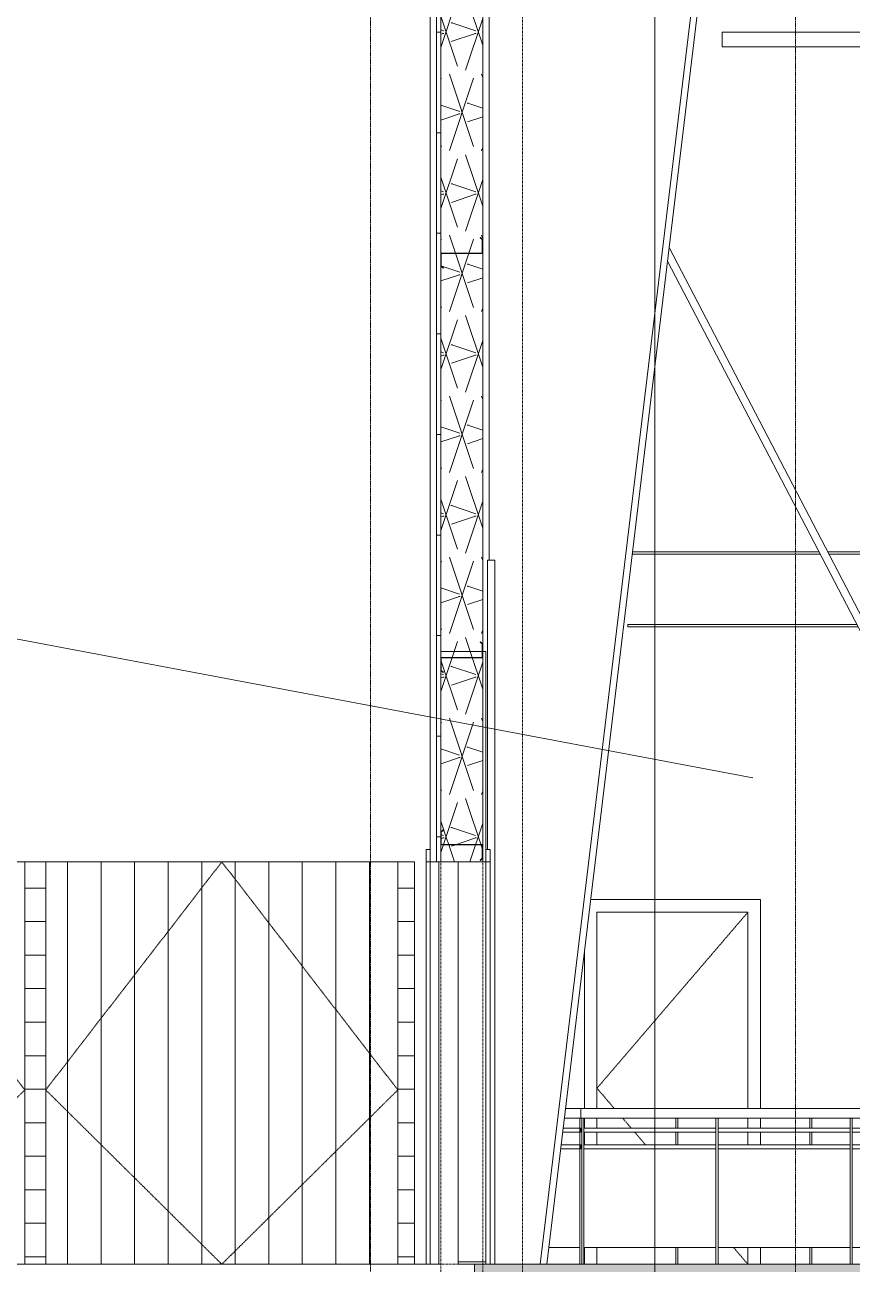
# Model space of a CAD drawing. Header units: inches. Extents: x 21386 to 98862, y -290 to 853.
# Drawn here: x 31740.9 to 31938.3, y 0 to 295.8 of the extents above; entities that cross this region are included whole.
import ezdxf

# ---------------------------------------------------------------- set-up
doc = ezdxf.new("R2010")
doc.units = ezdxf.units.IN
doc.header["$MEASUREMENT"] = 0
for name, pattern in [('Dash 1_16_', [0.125, 0.0625, -0.0625]), ('Dash Dot 3_16_', [0.3125, 0.1875, -0.0625, 0, -0.0625]), ('Grid Line 1_2_', [0.875, 0.5, -0.125, 0.125, -0.125])]:
    doc.linetypes.add(name, pattern=pattern)
for name, color, linetype, lineweight in [('A-ANNO-IDEN', 131, 'Continuous', 9), ('A-ANNO-SYMB', 150, 'Continuous', 9), ('A-DOOR', 31, 'Continuous', 13), ('A-DOOR-FRAM', 31, 'Continuous', 9), ('A-FLOR', 192, 'Continuous', 13), ('A-FLOR-HRAL', 11, 'Continuous', 13), ('A-FLOR-LEVL', 51, 'Continuous', 9), ('A-FLOR-MCUT', 51, 'Continuous', 9), ('A-FLOR-PATT', 8, 'Continuous', 25), ('A-WALL', 113, 'Continuous', 13), ('A-WALL-PATT', 111, 'Continuous', 25), ('C-TOPO', 7, 'Continuous', 13), ('G-ANNO-SYMB', 111, 'Continuous', 9), ('Q-SPCQ', 91, 'Continuous', 13), ('S-BEAM', 12, 'Continuous', 13), ('S-GRID', 1, 'Continuous', 9)]:
    doc.layers.add(name, color=color, linetype=linetype, lineweight=lineweight)
pattern_1 = [(0, (22011.012, 102), (0, 24), []), (90, (22011.012, 102), (-24, 1e-15), [])]
pattern_2 = [(161.57, (22011.972, 102.96), (-7.6802237, -0.0009796), [0, -54.643, 6.067, 0]), (18.43, (22010.052, 102.96), (-7.6802237, 0.0009796), [0, -54.643, 6.067, 0]), (108.43, (22011.972, 102.96), (3.8382953, -19.2013653), [18.211, -42.499]), (71.57, (22010.052, 102.96), (3.8382953, 19.2013653), [18.211, -42.499])]

# ---------------------------------------------------------------- blocks, each defined once
blk = doc.blocks.new('Struct_Xcel_Sports Complex_rvt-3-Building Section - North_South looking East _ Fitness Center')
at = {"layer": 'A-FLOR-PATT', "lineweight": 9}
h = blk.add_hatch(dxfattribs=at)
h.set_pattern_fill('FP_46', color=256, style=0, pattern_type=2)
h.set_pattern_definition([(50, (22011.01, 102), (55.0854, -4.8198), [5.76, -63.36]), (355, (22011.01, 102), (-10.6557, 57.7685), [4.608, -50.688]), (100.451, (22015.6, 101.6), (44.4295, 52.9487), [4.895, -53.848]), (46.184, (22011.01, 117.36), (81.9644, -12.712), [8.64, -95.04]), (96.636, (22017.84, 116.3), (71.7815, 74.8124), [7.343, -80.772]), (351.184, (22011.01, 117.36), (71.782, 74.8124), [6.912, -76.032]), (21, (22018.69, 113.52), (45.842, -30.9215), [5.76, -63.36]), (326, (22018.69, 113.52), (18.687, 55.6915), [4.608, -50.688]), (71.451, (22022.51, 110.943), (64.529, 24.77), [4.895, -53.848]), (37.5, (22011.012, 102), (0.9339, 25.5668), [2.534, -47.539, 2.534, -48.922, -50.88]), (37.5, (22011.012, 102), (0.9339, 25.5668), [-101.53, 2.534, -48.346]), (7.5, (22011.012, 102), (20.204, 30.2913), [2.534, -26.803, 2.534, -46.387, -19.392]), (7.5, (22011.012, 102), (20.204, 30.2913), [-78.259, 2.534, -16.858]), (327.5, (21993.885, 102), (40.9978, -1.7324), [2.534, -16.666, 2.534, -57.37, -79.488]), (327.5, (21993.885, 102), (40.9978, -1.7324), [-79.104, 2.534, -76.954]), (317.5, (21986.205, 102), (44.7889, 7.6878), [2.534, -22.426, 2.534, -37.248, -56.448]), (317.5, (21986.205, 102), (44.7889, 7.6878), [-64.742, 2.534, -53.914])])
h.paths.add_polyline_path([(21132.3, -6), (22790.8, -6), (22790.8, 0), (21132.3, 0), (21132.3, -1.69)], flags=0)
at = {"layer": 'A-FLOR', "color": 7}
blk.add_line((22790.8, 0), (21132.3, 0), dxfattribs=at)
at = {"layer": 'A-FLOR-MCUT', "color": 7, "lineweight": 13}
blk.add_line((21132.3, 0), (21132.3, -6), dxfattribs=at)
blk = doc.blocks.new('Basketball_Backstop-Performance_Sports_Systems-3103-Ceiling_Hung - 27_-0_ to 27_-11 7_8_-652462-Building Section - North_South looking East _ Fitness Center')
at = {"layer": 'Q-SPCQ', "color": 8, "lineweight": 9}
for p, q in [((21239.32, 294), (21191.43, 294)), ((21191.43, 292.25), (21191.43, 294)), ((21191.43, 290.5), (21191.43, 292.25)), ((21191.43, 290.5), (21238.37, 290.5)), ((21233.59, 137.37), (21178.75, 242.65)), ((21178.35, 239.36), (21232.51, 135.4))]:
    blk.add_line(p, q, dxfattribs=at)
blk = doc.blocks.new('Double-Flush - 72_ x 96_-983185-Building Section - North_South looking East _ Fitness Center')
at = {"layer": 'A-DOOR', "color": 7}
for p, q in [((21121.8, 96), (21121.8, 0)), ((21123.8, 96), (21121.8, 96)), ((21123.8, 0), (21123.8, 96)), ((21121.8, 0), (21123.8, 0))]:
    blk.add_line(p, q, dxfattribs=at)
at = {"layer": 'A-DOOR-FRAM', "color": 7, "lineweight": 13}
for p, q in [((21120.8, 99), (21120.8, 96)), ((21121.8, 99), (21120.8, 99)), ((21121.8, 96), (21121.8, 99)), ((21136.05, 99), (21135.05, 99)), ((21135.05, 99), (21135.05, 96)), ((21136.05, 96), (21136.05, 99)), ((21120.8, 96), (21121.8, 96)), ((21135.05, 96), (21136.05, 96))]:
    blk.add_line(p, q, dxfattribs=at)
at = {"layer": 'A-DOOR-FRAM', "color": 8}
for p, q in [((21120.8, 0), (21120.8, 96)), ((21135.05, 0), (21135.05, 96)), ((21136.05, 96), (21136.05, 0))]:
    blk.add_line(p, q, dxfattribs=at)
blk = doc.blocks.new('W-Wide Flange - W18X40-1630767-Building Section - North_South looking East _ Fitness Center')
at = {"layer": 'S-BEAM', "color": 8, "lineweight": 9}
for p, q in [((21169.94, 169.47), (21214.76, 169.47)), ((21170.01, 170), (21214.49, 170)), ((21216.59, 170), (21235.12, 170)), ((21216.86, 169.47), (21235.12, 169.47)), ((21236.98, 170), (21239.12, 170)), ((21236.98, 169.47), (21239.12, 169.47)), ((21245.74, 170), (21272.69, 170)), ((21245.74, 169.47), (21272.33, 169.47)), ((21272.46, 169.47), (21385.05, 169.47)), ((21272.83, 170), (21385.05, 170)), ((21385.05, 170), (21385.05, 169.47)), ((21168.93, 152.1), (21168.93, 152.62)), ((21168.93, 152.62), (21223.54, 152.62)), ((21168.93, 152.1), (21223.81, 152.1)), ((21225.64, 152.62), (21235.12, 152.62)), ((21225.92, 152.1), (21235.12, 152.1)), ((21236.98, 152.62), (21239.12, 152.62)), ((21236.98, 152.1), (21239.12, 152.1)), ((21245.74, 152.62), (21246.44, 152.62)), ((21245.74, 152.1), (21246.44, 152.1)), ((21248.82, 152.62), (21248.91, 152.62)), ((21248.82, 152.1), (21248.91, 152.1)), ((21250.33, 152.62), (21253.31, 152.62)), ((21250.33, 152.1), (21253.55, 152.1)), ((21256.05, 152.62), (21260.5, 152.62)), ((21256.05, 152.1), (21260.13, 152.1)), ((21260.39, 152.1), (21381.05, 152.1)), ((21260.76, 152.62), (21381.05, 152.62))]:
    blk.add_line(p, q, dxfattribs=at)
blk = doc.blocks.new('overhead door - one-983186-Building Section - North_South looking East _ Fitness Center')
at = {"layer": 'A-DOOR', "lineweight": 9}
h = blk.add_hatch(dxfattribs=at)
h.set_pattern_fill('FP_42', color=8, style=0, pattern_type=2)
h.set_pattern_definition([(90, (21128.428, 0), (-8, 5e-16), [])])
h.paths.add_polyline_path([(21136.05, 0), (21137.18, 0), (21137.18, 168), (21135.43, 168), (21135.43, 99), (21136.05, 99), (21136.05, 17.85)], flags=0)
at = {"layer": 'A-DOOR', "color": 8, "lineweight": 9}
for p, q in [((21137.18, 168), (21135.43, 168)), ((21135.43, 168), (21135.43, 99)), ((21137.18, 168), (21137.18, 0))]:
    blk.add_line(p, q, dxfattribs=at)
blk = doc.blocks.new('Railing - 2_ x 1_2_-939656-Building Section - North_South looking East _ Fitness Center')
at = {"layer": 'A-FLOR-HRAL', "color": 8, "lineweight": 9}
for p, q in [((21158.45, 34.87), (21157.95, 34.87)), ((21157.95, 0), (21157.95, 34.87)), ((21158.45, 34.87), (21158.45, 0))]:
    blk.add_line(p, q, dxfattribs=at)
blk = doc.blocks.new('Railing - 2_ 8_-939652-Building Section - North_South looking East _ Fitness Center')
at = {"layer": 'A-FLOR-HRAL', "color": 8, "lineweight": 9}
blk.add_line((21158.45, 4), (21189.95, 4), dxfattribs=at)
blk = doc.blocks.new('Railing - 2_ x 1_2_-V145-Building Section - North_South looking East _ Fitness Center')
at = {"layer": 'A-FLOR-HRAL', "color": 8, "lineweight": 9}
for p, q in [((21884.85, 34.87), (21884.35, 34.87)), ((21884.35, 32.5), (21884.35, 34.87)), ((21884.85, 32.5), (21884.85, 34.87)), ((21884.35, 28.5), (21884.35, 31.5)), ((21884.85, 28.5), (21884.85, 31.5)), ((21884.35, 0), (21884.35, 4)), ((21884.85, 0), (21884.85, 4))]:
    blk.add_line(p, q, dxfattribs=at)
blk = doc.blocks.new('Railing - 2_ 8_-V151-Building Section - North_South looking East _ Fitness Center')
at = {"layer": 'A-FLOR-HRAL', "color": 8, "lineweight": 9}
blk.add_line((21150.04, 4), (21157.45, 4), dxfattribs=at)
blk = doc.blocks.new('Railing - 3_4_-V153-Building Section - North_South looking East _ Fitness Center')
at = {"layer": 'A-FLOR-HRAL', "color": 8, "lineweight": 9}
for p in [(21157.95, 34.87), (21157.45, 0)]:
    blk.add_line(p, (21157.45, 34.87), dxfattribs=at)
blk = doc.blocks.new('Railing - Railing-939582-Building Section - North_South looking East _ Fitness Center')
at = {"layer": 'A-FLOR-HRAL', "color": 8, "lineweight": 9}
for p, q in [((21157.45, 31.5), (21153.35, 31.5)), ((21153.47, 32.5), (21157.45, 32.5)), ((21157.7, 31.5), (21157.7, 32.5)), ((21157.7, 32.5), (21157.95, 32.5)), ((21157.7, 31.5), (21157.95, 31.5)), ((21158.45, 32.5), (21189.95, 32.5)), ((21158.45, 31.5), (21189.95, 31.5)), ((21190.45, 32.5), (21221.95, 32.5)), ((21190.45, 31.5), (21221.95, 31.5)), ((21222.45, 32.5), (21253.95, 32.5)), ((21222.45, 31.5), (21253.95, 31.5)), ((21157.45, 27.5), (21152.86, 27.5)), ((21152.98, 28.5), (21157.45, 28.5)), ((21157.7, 27.5), (21157.7, 28.5)), ((21157.7, 28.5), (21157.95, 28.5)), ((21157.7, 27.5), (21157.95, 27.5)), ((21158.45, 28.5), (21189.95, 28.5)), ((21158.45, 27.5), (21189.95, 27.5)), ((21190.45, 28.5), (21221.95, 28.5)), ((21190.45, 27.5), (21221.95, 27.5)), ((21222.45, 28.5), (21253.95, 28.5)), ((21222.45, 27.5), (21253.95, 27.5))]:
    blk.add_line(p, q, dxfattribs=at)
for name, p in [('Railing - 3_4_-V153-Building Section - North_South looking East _ Fitness Center', (0, 0)), ('Railing - 2_ x 1_2_-939656-Building Section - North_South looking East _ Fitness Center', (0, 0)), ('Railing - 2_ x 1_2_-V145-Building Section - North_South looking East _ Fitness Center', (-704, 0)), ('Railing - 2_ x 1_2_-939656-Building Section - North_South looking East _ Fitness Center', (32, 0)), ('Railing - 2_ x 1_2_-V145-Building Section - North_South looking East _ Fitness Center', (-672, 0)), ('Railing - 2_ x 1_2_-939656-Building Section - North_South looking East _ Fitness Center', (64, 0)), ('Railing - 2_ 8_-V151-Building Section - North_South looking East _ Fitness Center', (0, 0)), ('Railing - 2_ 8_-939652-Building Section - North_South looking East _ Fitness Center', (0, 0)), ('Railing - 2_ 8_-939652-Building Section - North_South looking East _ Fitness Center', (32, 0)), ('Railing - 2_ 8_-939652-Building Section - North_South looking East _ Fitness Center', (64, 0))]:
    blk.add_blockref(name, p)
blk = doc.blocks.new('Top Rail Type - Top Rail_Internal_-939601-Building Section - North_South looking East _ Fitness Center')
at = {"layer": 'A-FLOR-HRAL', "color": 8, "lineweight": 9}
for p, q in [((21162.12, 37.13), (21154.02, 37.13)), ((21254.7, 37.13), (21157.7, 37.13)), ((21204.34, 37.13), (21170.81, 37.13)), ((21215.27, 37.13), (21208, 37.13)), ((21300.2, 37.13), (21219.68, 37.13)), ((21153.75, 34.88), (21162.12, 34.88)), ((21157.7, 34.88), (21254.7, 34.88)), ((21170.79, 34.88), (21199.77, 34.88)), ((21208.45, 34.88), (21272.91, 34.88))]:
    blk.add_line(p, q, dxfattribs=at)
at = {"layer": 'A-FLOR-HRAL', "color": 8, "lineweight": 9, "flags": 128}
for points in [[(21157.7, 36), (21157.7, 36.23), (21157.7, 36.46), (21157.7, 36.66), (21157.7, 36.84), (21157.7, 36.97), (21157.7, 37.07), (21157.7, 37.12)], [(21157.7, 34.88), (21157.7, 34.93), (21157.7, 35.03), (21157.7, 35.16), (21157.7, 35.34), (21157.7, 35.54), (21157.7, 35.77), (21157.7, 36)]]:
    blk.add_lwpolyline(points, dxfattribs=at)
blk = doc.blocks.new('dumpster door - one-1001559-Building Section - North_South looking East _ Fitness Center')
at = {"layer": 'A-DOOR', "lineweight": 9}
h = blk.add_hatch(dxfattribs=at)
h.set_pattern_fill('FP_44', color=8, style=0, pattern_type=2)
h.set_pattern_definition([(90, (21007.053, 0), (8, -5e-16), [])])
h.paths.add_polyline_path([(20941.05, 0), (21025.05, 0), (21025.05, 96), (20941.05, 96), (20941.05, 76.46)], flags=0)
at = {"layer": 'A-DOOR', "color": 8, "linetype": 'Dash 1_16_', "lineweight": 9}
for p, q in [((20941.05, 41.59), (20983.05, 96)), ((21025.05, 41.59), (20983.05, 96)), ((20983.05, 0), (20941.05, 41.59)), ((20983.05, 0), (21025.05, 41.59))]:
    blk.add_line(p, q, dxfattribs=at)
at = {"layer": 'A-DOOR', "color": 8, "lineweight": 9}
blk.add_line((21025.05, 96), (20941.05, 96), dxfattribs=at)
blk = doc.blocks.new('columns and girder2 - one-1334686-Building Section - North_South looking East _ Fitness Center')
at = {"layer": 'S-BEAM', "color": 8, "lineweight": 9}
for p, q in [((21135.8, 168), (21135.8, 386.67)), ((21187.8, 330.48), (21148.04, 0)), ((21149.56, 0), (21189.31, 330.48))]:
    blk.add_line(p, q, dxfattribs=at)
blk = doc.blocks.new('Girt_Z - 10_D-1732869-Building Section - North_South looking East _ Fitness Center')
at = {"layer": 'S-BEAM', "color": 7}
for p, q in [((21133.73, 148.54), (21133.66, 148.46)), ((21133.66, 148.46), (21134.19, 148.01)), ((21134.3, 148.06), (21133.73, 148.54)), ((21134.19, 148.01), (21134.19, 144.87)), ((21134.3, 144.69), (21134.3, 148.06)), ((21124.3, 144.61), (21124.3, 141.67)), ((21124.41, 141.72), (21124.41, 144.61)), ((21134.12, 144.8), (21124.49, 144.8)), ((21124.49, 144.69), (21134.3, 144.69)), ((21124.3, 141.67), (21124.88, 141.19)), ((21124.95, 141.27), (21124.41, 141.72)), ((21124.88, 141.19), (21124.95, 141.27))]:
    blk.add_line(p, q, dxfattribs=at)
for centre, radius, start, end in [((21124.49, 144.61), 0.188, 90, 180), ((21124.49, 144.61), 0.0782, 90, 177.8773), ((21134.12, 144.88), 0.0782, 270, 356.9576)]:
    blk.add_arc(centre, radius, start, end, dxfattribs=at)
blk = doc.blocks.new('Girt_Z - 10_D-1223956-Building Section - North_South looking East _ Fitness Center')
at = {"layer": 'S-BEAM', "lineweight": 9}
h = blk.add_hatch(dxfattribs=at)
h.set_pattern_fill('FP_37', color=8, style=0, pattern_type=2)
h.set_pattern_definition([(45, (22011.012, 102), (-19.007, 19.007), []), (45, (22011.012, 130.8), (-19.007, 19.007), [])])
h.paths.add_polyline_path([(21124.88, 237.69), (21124.95, 237.77), (21124.41, 238.22), (21124.41, 241.11), (21124.3, 241.11), (21124.3, 238.17)], flags=0)
h.paths.add_polyline_path([(21134.3, 241.19), (21134.3, 244.56), (21133.73, 245.04), (21133.66, 244.96), (21134.19, 244.51), (21134.19, 241.37)], flags=0)
h.paths.add_polyline_path([(21124.49, 241.19), (21134.3, 241.19), (21134.12, 241.3), (21124.49, 241.3)], flags=0)
at = {"layer": 'S-BEAM', "color": 7}
for p, q in [((21133.73, 245.04), (21133.66, 244.96)), ((21133.66, 244.96), (21134.19, 244.51)), ((21134.3, 244.56), (21133.73, 245.04)), ((21134.19, 244.51), (21134.19, 241.37)), ((21134.3, 241.19), (21134.3, 244.56)), ((21124.3, 241.11), (21124.3, 238.17)), ((21124.41, 238.22), (21124.41, 241.11)), ((21134.12, 241.3), (21124.49, 241.3)), ((21124.49, 241.19), (21134.3, 241.19)), ((21124.3, 238.17), (21124.88, 237.69)), ((21124.95, 237.77), (21124.41, 238.22)), ((21124.88, 237.69), (21124.95, 237.77))]:
    blk.add_line(p, q, dxfattribs=at)
for centre, radius, start, end in [((21124.49, 241.11), 0.188, 90, 180), ((21124.49, 241.11), 0.0782, 90, 177.8773), ((21134.12, 241.38), 0.0782, 270, 356.9576)]:
    blk.add_arc(centre, radius, start, end, dxfattribs=at)
blk = doc.blocks.new('Girt_Z - 10_D-1263371-Building Section - North_South looking East _ Fitness Center')
at = {"layer": 'S-BEAM', "color": 7}
for p, q in [((21124.88, 103.68), (21124.3, 103.2)), ((21124.41, 103.14), (21124.95, 103.59)), ((21124.95, 103.59), (21124.88, 103.68)), ((21124.3, 103.2), (21124.3, 100.26)), ((21124.41, 100.25), (21124.41, 103.14)), ((21134.3, 100.18), (21124.49, 100.18)), ((21124.49, 100.07), (21134.12, 100.07)), ((21134.19, 100), (21134.19, 96.86)), ((21134.3, 96.8), (21134.3, 100.18)), ((21134.19, 96.86), (21133.66, 96.41)), ((21133.66, 96.41), (21133.73, 96.32)), ((21133.73, 96.32), (21134.3, 96.8))]:
    blk.add_line(p, q, dxfattribs=at)
for centre, radius, start, end in [((21124.49, 100.26), 0.188, 180, 270), ((21124.49, 100.26), 0.0782, 182.1227, 270), ((21134.12, 99.99), 0.0782, 3.0424, 90)]:
    blk.add_arc(centre, radius, start, end, dxfattribs=at)
blk = doc.blocks.new('Single-Flush - 36_ x 84_-1318898-Building Section - North_South looking East _ Fitness Center')
at = {"layer": 'A-DOOR', "color": 8, "linetype": 'Dash 1_16_', "lineweight": 9}
for p, q in [((21197.56, 84), (21161.56, 42)), ((21165.73, 37.12), (21161.56, 42)), ((21169.7, 32.5), (21167.66, 34.88)), ((21173.13, 28.5), (21170.56, 31.5)), ((21197.56, 0), (21194.13, 4))]:
    blk.add_line(p, q, dxfattribs=at)
at = {"layer": 'A-DOOR-FRAM', "color": 8}
for p, q in [((21200.56, 87), (21160.02, 87)), ((21200.56, 37.12), (21200.56, 87)), ((21161.56, 37.12), (21161.56, 84)), ((21161.56, 84), (21197.56, 84)), ((21197.56, 84), (21197.56, 37.11)), ((21158.56, 74.81), (21158.56, 37.12)), ((21158.56, 34.88), (21158.56, 32.5)), ((21161.56, 32.5), (21161.56, 34.88)), ((21197.56, 34.88), (21197.56, 32.5)), ((21200.56, 32.5), (21200.56, 34.88)), ((21158.56, 31.5), (21158.56, 28.5)), ((21161.56, 28.5), (21161.56, 31.5)), ((21197.56, 31.5), (21197.56, 28.5)), ((21200.56, 28.5), (21200.56, 31.5)), ((21158.56, 4), (21158.56, 0)), ((21161.56, 0), (21161.56, 4)), ((21197.56, 4), (21197.56, 0)), ((21200.56, 0), (21200.56, 4))]:
    blk.add_line(p, q, dxfattribs=at)

msp = doc.modelspace()

# ---------------------------------------------------------------- hatches: boundary and pattern name
at = {"layer": 'A-WALL-PATT', "lineweight": 9}
h = msp.add_hatch(dxfattribs=at)
h.set_pattern_fill('FP_38', color=8, style=0, pattern_type=2)
h.set_pattern_definition(pattern_1)
h.paths.add_polyline_path([(31840.11, 146.25), (31840.11, 335), (31839.11, 335), (31839.11, 146.25)], flags=0)
h = msp.add_hatch(dxfattribs=at)
h.set_pattern_fill('FP_35', color=8, style=0, pattern_type=2)
h.set_pattern_definition(pattern_2)
h.paths.add_polyline_path([(31850.11, 146.25), (31850.11, 335), (31840.11, 335), (31840.11, 146.25)], flags=0)
h = msp.add_hatch(dxfattribs=at)
h.set_pattern_fill('FP_38', color=8, style=0, pattern_type=2)
h.set_pattern_definition(pattern_1)
h.paths.add_polyline_path([(31840.11, 96), (31840.11, 146.25), (31839.11, 146.25), (31839.11, 96)], flags=0)
h = msp.add_hatch(dxfattribs=at)
h.set_pattern_fill('FP_35', color=8, style=0, pattern_type=2)
h.set_pattern_definition(pattern_2)
h.paths.add_polyline_path([(31850.11, 96), (31850.11, 146.25), (31840.11, 146.25), (31840.11, 96), (31842.19, 96)], flags=0)
h = msp.add_hatch(dxfattribs=at)
h.set_pattern_fill('FP_43', color=8, style=0, pattern_type=2)
h.set_pattern_definition([(180, (21214.803, 337.75), (-1e-15, -8), [])])
h.paths.add_polyline_path([(31646.61, 0), (31656.86, 0), (31656.86, 96), (31646.61, 96), (31646.61, 76.46)], flags=0)
h.paths.add_polyline_path([(31740.86, 0), (31745.86, 0), (31745.86, 96), (31740.86, 96), (31740.86, 76.46)], flags=0)
h.paths.add_polyline_path([(31833.86, 0), (31833.86, 96), (31829.86, 95.99), (31829.86, 0)], flags=0)
h = msp.add_hatch(dxfattribs=at)
h.set_pattern_fill('FP_39', color=8, style=0, pattern_type=2)
h.set_pattern_definition([(0, (21128.68, 0.38), (-193, 193), [48, -145]), (90, (21128.68, 0.38), (-193, 1e-14), [96, -97]), (180, (21176.68, 96.38), (-193, 193), [48, -145]), (90, (21176.68, 0.38), (-193, 1e-14), [96, -97]), (180, (21176.68, 96.88), (-193, 193), [48, -145]), (90, (21176.68, 96.88), (-193, 1e-14), [96, -97]), (0, (21128.68, 192.88), (-193, 193), [48, -145]), (90, (21128.68, 96.88), (-193, 1e-14), [96, -97]), (0, (21176.93, 48.12), (-193, 193), [48, -145]), (90, (21176.93, 0), (-193, 1e-14), [48.125, -144.875]), (90, (21224.93, 0), (-193, 1e-14), [48.125, -144.875]), (0, (21176.93, 144.62), (-193, 193), [48, -145]), (90, (21176.93, 48.62), (-193, 1e-14), [96, -97]), (180, (21224.93, 48.62), (-193, 193), [48, -145]), (90, (21224.93, 48.62), (-193, 1e-14), [96, -97]), (90, (21176.93, 145.12), (-193, 1e-14), [48, -145]), (180, (21224.93, 145.12), (-193, 193), [48, -145]), (90, (21224.93, 145.12), (-193, 1e-14), [48, -145]), (0, (21225.18, 0.38), (-193, 193), [48, -145]), (90, (21225.18, 0.38), (-193, 1e-14), [96, -97]), (180, (21273.18, 96.38), (-193, 193), [48, -145]), (90, (21273.18, 0.38), (-193, 1e-14), [96, -97]), (180, (21273.18, 96.88), (-193, 193), [48, -145]), (90, (21273.18, 96.88), (-193, 1e-14), [96, -97]), (0, (21225.18, 192.88), (-193, 193), [48, -145]), (90, (21225.18, 96.88), (-193, 1e-14), [96, -97]), (0, (21273.43, 48.12), (-193, 193), [48, -145]), (90, (21273.43, 0), (-193, 1e-14), [48.125, -144.875]), (90, (21321.43, 0), (-193, 1e-14), [48.125, -144.875]), (0, (21273.43, 144.62), (-193, 193), [48, -145]), (90, (21273.43, 48.62), (-193, 1e-14), [96, -97]), (180, (21321.43, 48.62), (-193, 193), [48, -145]), (90, (21321.43, 48.62), (-193, 1e-14), [96, -97]), (90, (21273.43, 145.12), (-193, 1e-14), [48, -145]), (180, (21321.43, 145.12), (-193, 193), [48, -145]), (90, (21321.43, 145.12), (-193, 1e-14), [48, -145])])
h.paths.add_polyline_path([(31846.52, 0), (31850.86, 0), (31850.86, 96), (31844.24, 95.99), (31844.24, 0)], flags=0)

# ---------------------------------------------------------------- linework, layer by layer
at = {"layer": 'A-ANNO-IDEN', "color": 153}
msp.add_line((31914.52, 116.08), (31614.8, 172.64), dxfattribs=at)
at = {"layer": 'A-ANNO-SYMB', "linetype": 'Dash Dot 3_16_'}
for p, q in [((31823.35, 452.37), (31823.35, -45.66)), ((31924.73, -45.66), (31924.73, 452.37))]:
    msp.add_line(p, q, dxfattribs=at)
at = {"layer": 'A-FLOR-LEVL', "linetype": 'Grid Line 1_2_'}
msp.add_line((31077.41, 0), (34441.96, 0), dxfattribs=at)
at = {"layer": 'A-WALL', "color": 7}
for p, q in [((31837.61, 335), (31837.61, 96)), ((31839.11, 335), (31839.11, 96)), ((31840.11, 335), (31840.11, 96)), ((31850.11, 96), (31850.11, 335)), ((31840.11, 146.25), (31850.86, 146.25)), ((31850.86, 96), (31850.86, 146.25)), ((31837.61, 96), (31850.86, 96))]:
    msp.add_line(p, q, dxfattribs=at)
at = {"layer": 'A-WALL', "color": 8, "lineweight": 9}
for p, q in [((31740.86, 96), (31740.86, 0)), ((31745.86, 96), (31740.86, 96)), ((31745.86, 0), (31745.86, 96)), ((31833.86, 96), (31829.86, 96)), ((31829.86, 96), (31829.86, 0)), ((31833.86, 0), (31833.86, 96)), ((31844.24, 96), (31844.24, 0)), ((31850.86, 96), (31850.86, 0))]:
    msp.add_line(p, q, dxfattribs=at)
at = {"layer": 'C-TOPO'}
for p, q in [((31615.73, 0), (31783.06, 0)), ((31783.06, 0), (31837.61, 0))]:
    msp.add_line(p, q, dxfattribs=at)
at = {"layer": 'C-TOPO', "color": 8, "lineweight": 9}
for p, q in [((31783.06, 0), (31615.73, 0)), ((31837.61, 0), (31783.06, 0))]:
    msp.add_line(p, q, dxfattribs=at)
at = {"layer": 'G-ANNO-SYMB'}
msp.add_line((31891.15, 737.16), (31891.15, -79.66), dxfattribs=at)
at = {"layer": 'S-GRID', "linetype": 'Grid Line 1_2_'}
for p, q in [((31840.11, -273.16), (31840.11, 738.66)), ((31850.11, -273.16), (31850.11, 738.66)), ((31859.61, -273.16), (31859.61, 738.66))]:
    msp.add_line(p, q, dxfattribs=at)

# ---------------------------------------------------------------- block references
at = {"color": 170, "lineweight": 5}
msp.add_blockref('Struct_Xcel_Sports Complex_rvt-3-Building Section - North_South looking East _ Fitness Center', (10715.81, 0), dxfattribs=at)
at = {"layer": 'A-DOOR', "color": 8, "lineweight": 9}
for name, p in [('overhead door - one-983186-Building Section - North_South looking East _ Fitness Center', (10715.81, 0)), ('Double-Flush - 72_ x 96_-983185-Building Section - North_South looking East _ Fitness Center', (10715.81, 0)), ('dumpster door - one-1001559-Building Section - North_South looking East _ Fitness Center', (10715.81, 0)), ('dumpster door - one-1001559-Building Section - North_South looking East _ Fitness Center', (10804.81, 0)), ('Single-Flush - 36_ x 84_-1318898-Building Section - North_South looking East _ Fitness Center', (10715.81, 0))]:
    msp.add_blockref(name, p, dxfattribs=at)
at = {"layer": 'A-FLOR-HRAL', "color": 8, "lineweight": 9}
for name in ['Top Rail Type - Top Rail_Internal_-939601-Building Section - North_South looking East _ Fitness Center', 'Railing - Railing-939582-Building Section - North_South looking East _ Fitness Center']:
    msp.add_blockref(name, (10715.81, 0), dxfattribs=at)
at = {"layer": 'Q-SPCQ', "color": 8, "lineweight": 9}
msp.add_blockref('Basketball_Backstop-Performance_Sports_Systems-3103-Ceiling_Hung - 27_-0_ to 27_-11 7_8_-652462-Building Section - North_South looking East _ Fitness Center', (10715.81, 0), dxfattribs=at)
at = {"layer": 'S-BEAM', "color": 8, "lineweight": 9}
for name in ['columns and girder2 - one-1334686-Building Section - North_South looking East _ Fitness Center', 'Girt_Z - 10_D-1223956-Building Section - North_South looking East _ Fitness Center', 'W-Wide Flange - W18X40-1630767-Building Section - North_South looking East _ Fitness Center', 'Girt_Z - 10_D-1732869-Building Section - North_South looking East _ Fitness Center', 'Girt_Z - 10_D-1263371-Building Section - North_South looking East _ Fitness Center']:
    msp.add_blockref(name, (10715.81, 0), dxfattribs=at)

doc.saveas('drawing.dxf')
